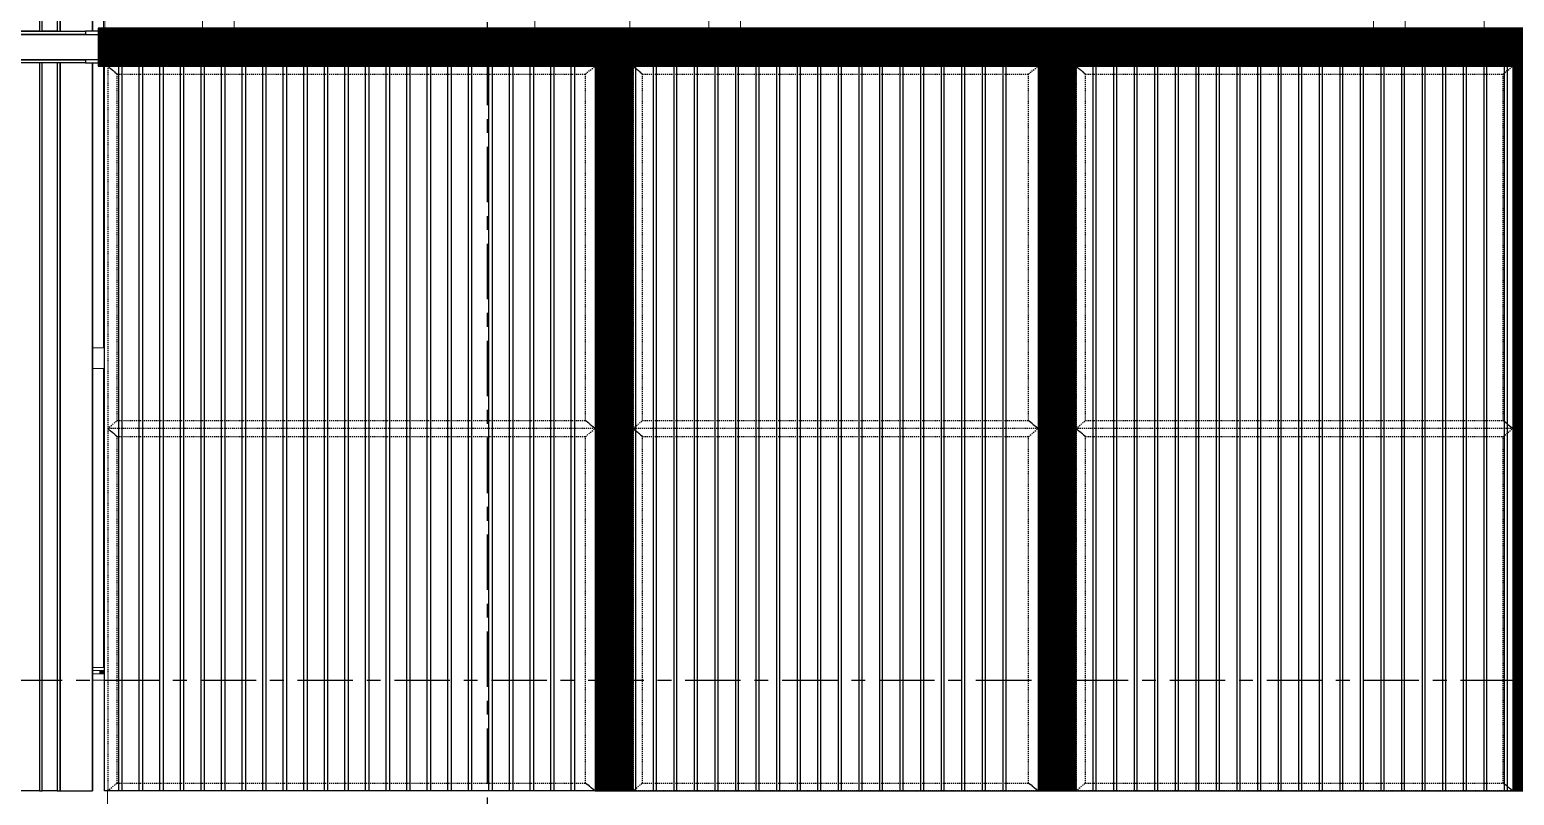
# Model space of a CAD drawing. Header units: millimetres. Extents: x 3774 to 718460, y -768339 to 192544.
# Drawn here: x 390210 to 394901, y -727680 to -725262 of the extents above; entities that cross this region are included whole.
import ezdxf
from ezdxf.enums import TextEntityAlignment as Align
from ezdxf.xclip import XClip

# ---------------------------------------------------------------- set-up
doc = ezdxf.new("R2010")
doc.units = ezdxf.units.MM
doc.header["$XCLIPFRAME"] = 0
doc.set_wipeout_variables(frame=1)
for name, pattern in [('HIDDEN', [0.375, 0.25, -0.125]), ('TA_GL_000.70000', [1.925, 0.7, -0.175, 0.175, -0.175, 0.7]), ('TA_HL_001.00000', [6.5, 3.55, -2.95]), ('XKITLINE00', [0]), ('XKITLINE02', [4, 2, -2])]:
    doc.linetypes.add(name, pattern=pattern)
for name, color, linetype in [('000 - 0_SYM_DWG_GRID-BUBBLE_MAIN_COLOR_1', 7, 'Continuous'), ('000 - 0_SYM_DWG_GRIDLINE_MAIN_COLOR_251', 7, 'Continuous'), ('000 - 0_SYM_DWG_LEVEL_TEXT', 7, 'Continuous'), ('010 - ASPG_EXTR_MAIN_COLOR_2', 7, 'Continuous'), ('010 - ASPG_EXTR_WIPEOUT_', 7, 'Continuous'), ('010 - ASPG_FRAMING_MAIN_COLOR_1', 7, 'Continuous'), ('010 - ASPG_FRAMING_MAIN_COLOR_2', 7, 'Continuous'), ('010 - ASPG_FRAMING_SUB_COLOR_2', 7, 'Continuous'), ('010 - ASPG_FRAMING_SUB_COLOR_3', 7, 'Continuous'), ('010 - ASPG_FRAMING_WIPEOUT_', 7, 'Continuous')]:
    doc.layers.add(name, color=color, linetype=linetype)
doc.layers.add('000_AREA_ASPG_AREA_HATCH_', color=7, linetype='Continuous', plot=False)
doc.layers.add('000_AREA_ASPG_AREA_MAIN_COLOR_1', color=7, linetype='Continuous', plot=False)
doc.layers.add('Bolt', color=7, linetype='Continuous', lineweight=0)
doc.layers.add('Part', color=7, linetype='Continuous', lineweight=0)
doc.styles.add('ARIAL', font='arial.ttf')
doc.styles.add('Arial_1', font='arial.ttf', dxfattribs={"height": 125})
doc.styles.add('TA', font='', dxfattribs={"height": 4.5})
doc.styles.get('TA').set_extended_font_data('Cordia New')

# ---------------------------------------------------------------- blocks, each defined once
blk = doc.blocks.new('*U7973')
at = {"layer": '000 - 0_SYM_DWG_GRIDLINE_MAIN_COLOR_251', "color": 7, "linetype": 'ByBlock', "ltscale": 5}
blk.add_line((16, 0), (-354.338, 0), dxfattribs=at)
at = {"color": 7, "style": 'TA', "flags": 1}
blk.add_attdef('LOCATION', (6, -6), '', height=4.5, rotation=270, dxfattribs=at)
at = {"layer": '000 - 0_SYM_DWG_GRID-BUBBLE_MAIN_COLOR_1', "color": 7, "style": 'ARIAL'}
blk.add_attdef('GRID-HEAD', text='', height=4, rotation=90, dxfattribs=at).set_placement((34, 0), align=Align.MIDDLE_CENTER)
blk = doc.blocks.new('*U5900')
at = {"color": 7}
blk.add_point((0, 0), dxfattribs=at)
at = {"layer": '000 - 0_SYM_DWG_LEVEL_TEXT', "color": 7, "style": 'Arial_1'}
for tag, p in [('LV_NAME_1', (-165.775, 11.925)), ('LV_NAME_2', (-165.787, 6.835)), ('LV_NAME_3', (-165.798, 1.744))]:
    blk.add_attdef(tag, p, '', height=3, dxfattribs=at)
blk = doc.blocks.new('*U5902')
at = {"layer": '000 - 0_SYM_DWG_GRIDLINE_MAIN_COLOR_251', "color": 7, "linetype": 'ByBlock', "ltscale": 5}
blk.add_line((10, 0), (-759, 0), dxfattribs=at)
at = {"color": 7, "style": 'TA', "flags": 1}
blk.add_attdef('LOCATION', (6, -6), '', height=4.5, rotation=270, dxfattribs=at)
blk = doc.blocks.new('W-1-PP19-SE-ENT3_20260407-104913_PP19_ENT3_ELE1_DIMS_1')
at = {"color": 7, "xscale": 50, "yscale": 50, "zscale": 50}
blk.add_blockref('*U5900', (-22800, 106550), dxfattribs=at)
at = {"layer": '000 - 0_SYM_DWG_GRIDLINE_MAIN_COLOR_251', "color": 7, "linetype": 'TA_GL_000.70000'}
for name, p, xscale, yscale, zscale, rotation in [('*U7973', (-22800, 101510), 50.00000000000007, 50.00000000000007, 50.00000000000007, 270), ('*U5902', (-27800, 106550), 50.00000000000003, 50.00000000000003, 50.00000000000003, 180)]:
    blk.add_blockref(name, p, dxfattribs=dict(at, xscale=xscale, yscale=yscale, zscale=zscale, rotation=rotation))
blk = doc.blocks.new('*A6373519')
at = {"layer": 'Part', "color": 7, "linetype": 'XKITLINE00', "lineweight": 0}
for p, q in [((2328.969518, -124.453462), (2179.563596, -124.453462)), ((2179.563596, -124.453462), (2179.563596, -131.653462))]:
    blk.add_line(p, q, dxfattribs=at)
blk = doc.blocks.new('*A6593541')
at = {"layer": 'Part', "color": 7, "linetype": 'XKITLINE00', "lineweight": 0}
for p, q in [((2179.496093, -87.573462), (2178.403273, -87.573462)), ((2178.403273, -87.573462), (2178.403273, -92.053462)), ((2179.096093, -92.053462), (2179.096093, -87.573462)), ((2179.128093, -92.053462), (2179.128093, -87.573462)), ((2179.138467, -92.053462), (2179.138467, -87.573462)), ((2179.464093, -92.053462), (2179.464093, -87.573462)), ((2179.496093, -92.053462), (2179.496093, -87.573462)), ((2179.096093, -104.053462), (2179.096093, -92.573462)), ((2179.128093, -104.053462), (2179.128093, -92.573462)), ((2179.138467, -104.053462), (2179.138467, -92.573462)), ((2179.464093, -104.053462), (2179.464093, -92.573462)), ((2179.496093, -104.053462), (2179.496093, -92.573462)), ((2178.403273, -104.053462), (2178.403273, -93.102704)), ((2179.096093, -116.053462), (2179.096093, -104.573462)), ((2179.128093, -116.053462), (2179.128093, -104.573462)), ((2179.138467, -116.053462), (2179.138467, -104.573462)), ((2179.464093, -116.053462), (2179.464093, -104.573462)), ((2179.496093, -116.053462), (2179.496093, -104.573462)), ((2178.403273, -116.053462), (2178.403273, -105.102704)), ((2179.096093, -124.133462), (2179.096093, -116.573462)), ((2179.128093, -124.133462), (2179.128093, -116.573462)), ((2179.138467, -124.133462), (2179.138467, -116.573462)), ((2179.464093, -124.133462), (2179.464093, -116.573462)), ((2179.496093, -124.133462), (2179.496093, -116.573462)), ((2178.403273, -124.133462), (2178.403273, -117.102704)), ((2178.403273, -124.133462), (2179.496093, -124.133462))]:
    blk.add_line(p, q, dxfattribs=at)
blk = doc.blocks.new('*A6603542')
at = {"layer": 'Part', "color": 7, "linetype": 'XKITLINE00', "lineweight": 0}
for p, q in [((2178.774258, -124.173462), (2178.393207, -124.173462)), ((2178.393207, -124.173462), (2178.393207, -124.213462)), ((2178.774258, -124.133462), (2178.774258, -124.173462)), ((2178.808899, -124.213462), (2178.808899, -124.133462)), ((2179.048899, -124.213462), (2179.048899, -124.133462))]:
    blk.add_line(p, q, dxfattribs=at)
blk = doc.blocks.new('*A6613543')
at = {"layer": 'Part', "color": 7, "linetype": 'XKITLINE00', "lineweight": 0}
for p, q in [((2177.729017, -124.453462), (2177.947581, -124.293462)), ((2177.947581, -124.293462), (2179.951786, -124.293462)), ((2179.53035, -124.453462), (2179.471786, -124.293462)), ((2179.951786, -124.293462), (2180.17035, -124.453462))]:
    blk.add_line(p, q, dxfattribs=at)
blk = doc.blocks.new('*A6623544')
at = {"layer": 'Part', "color": 7, "linetype": 'XKITLINE00', "lineweight": 0}
for p, q in [((2179.951786, -124.213462), (2177.947581, -124.213462)), ((2177.947581, -124.213462), (2177.947581, -124.293462)), ((2179.471786, -124.293462), (2179.471786, -124.213462)), ((2179.951786, -124.293462), (2179.951786, -124.213462)), ((2177.947581, -124.293462), (2179.951786, -124.293462))]:
    blk.add_line(p, q, dxfattribs=at)
blk = doc.blocks.new('*A6633545')
at = {"layer": 'Part', "color": 7, "linetype": 'XKITLINE00', "lineweight": 0}
for p, q in [((2177.922563, -116.621462), (2177.922563, -116.573462)), ((2179.095383, -116.621462), (2177.922563, -116.621462)), ((2178.615383, -116.621462), (2178.615383, -116.573462)), ((2179.095383, -116.573462), (2179.095383, -116.621462))]:
    blk.add_line(p, q, dxfattribs=at)
blk = doc.blocks.new('*A6643546')
at = {"layer": 'Part', "color": 7, "linetype": 'XKITLINE00', "lineweight": 0}
for p, q in [((2178.248188, -116.861462), (2178.248188, -116.621462)), ((2178.248188, -116.621462), (2178.289758, -116.621462)), ((2178.289758, -116.861462), (2178.289758, -116.621462)), ((2178.769758, -116.621462), (2178.769758, -117.421462)), ((2178.608188, -117.421462), (2178.248188, -116.861462)), ((2178.248188, -116.861462), (2178.289758, -116.861462)), ((2178.289758, -116.861462), (2178.649758, -117.421462)), ((2178.769758, -117.421462), (2178.608188, -117.421462))]:
    blk.add_line(p, q, dxfattribs=at)
blk = doc.blocks.new('*A6823564')
at = {"layer": 'Bolt'}
for points in [[(2182.074, -116.573), (2182.074, -116.525), (2182.186, -116.525), (2182.186, -116.573)], [(2182.074, -116.621), (2182.074, -116.573), (2182.186, -116.573), (2182.186, -116.621)], [(2182.554, -116.573), (2182.554, -116.525), (2182.666, -116.525), (2182.666, -116.573)], [(2182.554, -116.621), (2182.554, -116.573), (2182.666, -116.573), (2182.666, -116.621)]]:
    blk.add_hatch(color=7, dxfattribs=at).paths.add_polyline_path(points, flags=17)
at = {"layer": 'Bolt', "color": 7, "linetype": 'XKITLINE00', "lineweight": 0}
for p, q in [((2182.13, -116.685), (2182.13, -116.341)), ((2182.61, -116.685), (2182.61, -116.341)), ((2182.074, -116.573), (2182.074, -116.525)), ((2182.074, -116.621), (2182.074, -116.573)), ((2182.186, -116.573), (2182.186, -116.525)), ((2182.186, -116.621), (2182.186, -116.573)), ((2182.554, -116.573), (2182.554, -116.525)), ((2182.554, -116.621), (2182.554, -116.573)), ((2182.666, -116.573), (2182.666, -116.525)), ((2182.666, -116.621), (2182.666, -116.573))]:
    blk.add_line(p, q, dxfattribs=at)
blk = doc.blocks.new('*A6833565')
at = {"layer": 'Bolt'}
for points in [[(2194.874, -116.573), (2194.874, -116.525), (2194.986, -116.525), (2194.986, -116.573)], [(2194.874, -116.621), (2194.874, -116.573), (2194.986, -116.573), (2194.986, -116.621)], [(2195.354, -116.573), (2195.354, -116.525), (2195.466, -116.525), (2195.466, -116.573)], [(2195.354, -116.621), (2195.354, -116.573), (2195.466, -116.573), (2195.466, -116.621)]]:
    blk.add_hatch(color=7, dxfattribs=at).paths.add_polyline_path(points, flags=17)
at = {"layer": 'Bolt', "color": 7, "linetype": 'XKITLINE00', "lineweight": 0}
for p, q in [((2194.93, -116.685), (2194.93, -116.341)), ((2195.41, -116.685), (2195.41, -116.341)), ((2194.874, -116.573), (2194.874, -116.525)), ((2194.874, -116.621), (2194.874, -116.573)), ((2194.986, -116.573), (2194.986, -116.525)), ((2194.986, -116.621), (2194.986, -116.573)), ((2195.354, -116.573), (2195.354, -116.525)), ((2195.354, -116.621), (2195.354, -116.573)), ((2195.466, -116.573), (2195.466, -116.525)), ((2195.466, -116.621), (2195.466, -116.573))]:
    blk.add_line(p, q, dxfattribs=at)
blk = doc.blocks.new('*A6933575')
at = {"layer": 'Bolt'}
for points in [[(2178.853, -116.573), (2178.853, -116.621), (2178.58, -116.621), (2178.58, -116.573)], [(2178.793, -116.525), (2178.793, -116.573), (2178.64, -116.573), (2178.64, -116.525)]]:
    blk.add_hatch(color=7, dxfattribs=at).paths.add_polyline_path(points, flags=17)
at = {"layer": 'Bolt', "color": 7, "linetype": 'XKITLINE02', "lineweight": 0}
for p, q in [((2178.301, -116.685), (2178.301, -116.341)), ((2178.165, -116.621), (2178.165, -116.573)), ((2178.225, -116.573), (2178.225, -116.525)), ((2178.378, -116.573), (2178.378, -116.525)), ((2178.438, -116.621), (2178.438, -116.573))]:
    blk.add_line(p, q, dxfattribs=at)
at = {"layer": 'Bolt', "color": 7, "linetype": 'XKITLINE00', "lineweight": 0}
for p, q in [((2178.717, -116.685), (2178.717, -116.341)), ((2178.58, -116.621), (2178.58, -116.573)), ((2178.64, -116.573), (2178.64, -116.525)), ((2178.793, -116.573), (2178.793, -116.525)), ((2178.853, -116.621), (2178.853, -116.573))]:
    blk.add_line(p, q, dxfattribs=at)
blk = doc.blocks.new('*A6943576')
at = {"layer": 'Bolt'}
for points in [[(2178.259, -124.293), (2178.259, -124.213), (2178.532, -124.213), (2178.532, -124.293)], [(2179.367, -124.293), (2179.367, -124.213), (2179.64, -124.213), (2179.64, -124.293)]]:
    blk.add_hatch(color=7, dxfattribs=at).paths.add_polyline_path(points, flags=17)
at = {"layer": 'Bolt', "color": 7, "linetype": 'XKITLINE00', "lineweight": 0}
for p, q in [((2178.259, -124.293), (2178.259, -124.213)), ((2178.395, -124.357), (2178.395, -124.013)), ((2178.532, -124.293), (2178.532, -124.213)), ((2179.367, -124.293), (2179.367, -124.213)), ((2179.504, -124.357), (2179.504, -124.013)), ((2179.64, -124.293), (2179.64, -124.213))]:
    blk.add_line(p, q, dxfattribs=at)
blk = doc.blocks.new('*A6953577')
at = {"layer": 'Bolt', "color": 7, "linetype": 'XKITLINE02', "lineweight": 0}
blk.add_line((2179.025339, -123.933462), (2178.727981, -123.933462), dxfattribs=at)
blk = doc.blocks.new('*A7053587')
at = {"layer": 'Part', "color": 7, "linetype": 'XKITLINE00', "lineweight": 0}
blk.add_line((2214.369525, -124.453462), (2214.369525, -87.253462), dxfattribs=at)
blk = doc.blocks.new('*A7063588')
at = {"layer": 'Part', "color": 7, "linetype": 'XKITLINE00', "lineweight": 0}
for p, q in [((2190.369525, -116.053462), (2190.369525, -104.573462)), ((2192.769525, -116.053462), (2192.769525, -104.573462)), ((2190.369525, -124.453462), (2190.369525, -116.573462)), ((2192.769525, -124.453462), (2192.769525, -116.573462))]:
    blk.add_line(p, q, dxfattribs=at)
blk = doc.blocks.new('*A7113593')
at = {"layer": 'Part', "color": 7, "linetype": 'XKITLINE00', "lineweight": 0}
for p, q in [((2214.209518, -116.053462), (2180.609525, -116.053462)), ((2180.609525, -116.573462), (2180.609525, -116.053462)), ((2214.209518, -116.573462), (2214.209518, -116.053462)), ((2214.209518, -116.573462), (2180.609525, -116.573462))]:
    blk.add_line(p, q, dxfattribs=at)
blk = doc.blocks.new('*A7123594')
at = {"layer": 'Part', "color": 7, "linetype": 'XKITLINE00', "lineweight": 0}
for p, q in [((2182.769603, -87.573462), (2181.969603, -87.573462)), ((2181.969603, -92.053462), (2181.969603, -87.573462)), ((2182.769603, -92.053462), (2182.769603, -87.573462)), ((2181.969603, -104.053462), (2181.969603, -92.621462)), ((2182.769603, -104.053462), (2182.769603, -92.621462)), ((2181.969603, -116.053462), (2181.969603, -104.621462)), ((2182.769603, -116.053462), (2182.769603, -104.621462)), ((2181.969603, -124.133462), (2181.969603, -116.621462)), ((2182.769603, -124.133462), (2182.769603, -116.621462)), ((2181.969603, -124.133462), (2182.769603, -124.133462))]:
    blk.add_line(p, q, dxfattribs=at)
blk = doc.blocks.new('*A7133595')
at = {"layer": 'Part', "color": 7, "linetype": 'XKITLINE00', "lineweight": 0}
for p, q in [((2195.569603, -87.573462), (2194.769603, -87.573462)), ((2194.769603, -92.053462), (2194.769603, -87.573462)), ((2195.569603, -92.053462), (2195.569603, -87.573462)), ((2194.769603, -104.053462), (2194.769603, -92.621462)), ((2195.569603, -104.053462), (2195.569603, -92.621462)), ((2194.769603, -116.053462), (2194.769603, -104.621462)), ((2195.569603, -116.053462), (2195.569603, -104.621462)), ((2194.769603, -124.133462), (2194.769603, -116.621462)), ((2195.569603, -124.133462), (2195.569603, -116.621462)), ((2194.769603, -124.133462), (2195.569603, -124.133462))]:
    blk.add_line(p, q, dxfattribs=at)
blk = doc.blocks.new('*A7143596')
at = {"layer": 'Part', "color": 7, "linetype": 'XKITLINE00', "lineweight": 0}
for p, q in [((2212.369603, -87.573462), (2211.569603, -87.573462)), ((2211.569603, -92.053462), (2211.569603, -87.573462)), ((2212.369603, -92.053462), (2212.369603, -87.573462)), ((2211.569603, -104.053462), (2211.569603, -92.621462)), ((2212.369603, -104.053462), (2212.369603, -92.621462)), ((2211.569603, -116.053462), (2211.569603, -104.621462)), ((2212.369603, -116.053462), (2212.369603, -104.621462)), ((2211.569603, -124.133462), (2211.569603, -116.621462)), ((2212.369603, -124.133462), (2212.369603, -116.621462)), ((2211.569603, -124.133462), (2212.369603, -124.133462))]:
    blk.add_line(p, q, dxfattribs=at)
blk = doc.blocks.new('*A7183600')
at = {"layer": 'Part', "color": 7, "linetype": 'XKITLINE00', "lineweight": 0}
for p, q in [((2194.769603, -116.573462), (2194.769603, -116.621462)), ((2194.769603, -116.621462), (2195.569603, -116.621462)), ((2195.569603, -116.621462), (2195.569603, -116.573462))]:
    blk.add_line(p, q, dxfattribs=at)
blk = doc.blocks.new('*A7193601')
at = {"layer": 'Part', "color": 7, "linetype": 'XKITLINE00', "lineweight": 0}
for p, q in [((2195.145603, -117.421462), (2195.145603, -116.621462)), ((2195.145603, -116.621462), (2195.193603, -116.621462)), ((2195.193603, -117.421462), (2195.193603, -116.621462)), ((2195.145603, -116.861462), (2195.193603, -116.861462)), ((2195.145603, -117.421462), (2195.193603, -117.421462))]:
    blk.add_line(p, q, dxfattribs=at)
blk = doc.blocks.new('*A7203602')
at = {"layer": 'Part', "color": 7, "linetype": 'XKITLINE00', "lineweight": 0}
for p, q in [((2181.969603, -116.573462), (2181.969603, -116.621462)), ((2181.969603, -116.621462), (2182.769603, -116.621462)), ((2182.769603, -116.621462), (2182.769603, -116.573462))]:
    blk.add_line(p, q, dxfattribs=at)
blk = doc.blocks.new('*A7213603')
at = {"layer": 'Part', "color": 7, "linetype": 'XKITLINE00', "lineweight": 0}
for p, q in [((2182.345603, -117.421462), (2182.345603, -116.621462)), ((2182.345603, -116.621462), (2182.393603, -116.621462)), ((2182.393603, -117.421462), (2182.393603, -116.621462)), ((2182.345603, -116.861462), (2182.393603, -116.861462)), ((2182.345603, -117.421462), (2182.393603, -117.421462))]:
    blk.add_line(p, q, dxfattribs=at)
blk = doc.blocks.new('*A7253607')
at = {"layer": 'Part', "color": 7, "linetype": 'XKITLINE00', "lineweight": 0}
for p, q in [((2179.563596, -124.453462), (2150.601525, -124.453462)), ((2150.601525, -124.453462), (2150.601525, -131.653462)), ((2179.563596, -124.453462), (2179.563596, -131.653462)), ((2179.563596, -131.653462), (2150.601525, -131.653462))]:
    blk.add_line(p, q, dxfattribs=at)
blk = doc.blocks.new('*A7263608')
at = {"layer": 'Part', "color": 7, "linetype": 'XKITLINE00', "lineweight": 0}
for p, q in [((2180.065187, -116.053462), (2150.601224, -116.053462)), ((2150.601224, -116.573462), (2150.601224, -116.053462)), ((2179.56513, -116.573462), (2179.56513, -116.053462)), ((2179.597134, -116.525462), (2179.597134, -116.053462)), ((2180.033183, -116.053462), (2180.033183, -116.525462)), ((2180.065187, -116.573462), (2180.065187, -116.053462)), ((2180.065187, -116.573462), (2150.601224, -116.573462)), ((2180.033183, -116.525462), (2179.597134, -116.525462))]:
    blk.add_line(p, q, dxfattribs=at)
blk = doc.blocks.new('*A7523634')
at = {"layer": 'Bolt', "color": 7, "linetype": 'XKITLINE02', "lineweight": 0}
for p, q in [((2212.056963, -123.933462), (2211.713603, -123.933462)), ((2211.945603, -123.877462), (2211.905603, -123.877462)), ((2211.945603, -123.989462), (2211.905603, -123.989462)), ((2211.993603, -123.877462), (2211.945603, -123.877462)), ((2211.993603, -123.989462), (2211.945603, -123.989462))]:
    blk.add_line(p, q, dxfattribs=at)
blk = doc.blocks.new('*A7533635')
at = {"layer": 'Bolt'}
for points in [[(2211.386, -124.213), (2211.386, -124.293), (2211.274, -124.293), (2211.274, -124.213)], [(2212.666, -124.213), (2212.666, -124.293), (2212.554, -124.293), (2212.554, -124.213)]]:
    blk.add_hatch(color=7, dxfattribs=at).paths.add_polyline_path(points, flags=17)
at = {"layer": 'Bolt', "color": 7, "linetype": 'XKITLINE00', "lineweight": 0}
for p, q in [((2211.274, -124.293), (2211.274, -124.213)), ((2211.33, -124.357), (2211.33, -124.013)), ((2211.386, -124.293), (2211.386, -124.213)), ((2212.554, -124.293), (2212.554, -124.213)), ((2212.61, -124.357), (2212.61, -124.013)), ((2212.666, -124.293), (2212.666, -124.213))]:
    blk.add_line(p, q, dxfattribs=at)
blk = doc.blocks.new('*A7593641')
at = {"layer": 'Bolt', "color": 7, "linetype": 'XKITLINE02', "lineweight": 0}
for p, q in [((2182.456963, -123.933462), (2182.113603, -123.933462)), ((2182.345603, -123.877462), (2182.305603, -123.877462)), ((2182.345603, -123.989462), (2182.305603, -123.989462)), ((2182.393603, -123.877462), (2182.345603, -123.877462)), ((2182.393603, -123.989462), (2182.345603, -123.989462))]:
    blk.add_line(p, q, dxfattribs=at)
blk = doc.blocks.new('*A7603642')
at = {"layer": 'Bolt'}
for points in [[(2181.786, -124.213), (2181.786, -124.293), (2181.674, -124.293), (2181.674, -124.213)], [(2183.066, -124.213), (2183.066, -124.293), (2182.954, -124.293), (2182.954, -124.213)]]:
    blk.add_hatch(color=7, dxfattribs=at).paths.add_polyline_path(points, flags=17)
at = {"layer": 'Bolt', "color": 7, "linetype": 'XKITLINE00', "lineweight": 0}
for p, q in [((2181.674, -124.293), (2181.674, -124.213)), ((2181.73, -124.357), (2181.73, -124.013)), ((2181.786, -124.293), (2181.786, -124.213)), ((2182.954, -124.293), (2182.954, -124.213)), ((2183.01, -124.357), (2183.01, -124.013)), ((2183.066, -124.293), (2183.066, -124.213))]:
    blk.add_line(p, q, dxfattribs=at)
blk = doc.blocks.new('*A7613643')
at = {"layer": 'Bolt', "color": 7, "linetype": 'XKITLINE02', "lineweight": 0}
for p, q in [((2195.256963, -123.933462), (2194.913603, -123.933462)), ((2195.145603, -123.877462), (2195.105603, -123.877462)), ((2195.145603, -123.989462), (2195.105603, -123.989462)), ((2195.193603, -123.877462), (2195.145603, -123.877462)), ((2195.193603, -123.989462), (2195.145603, -123.989462))]:
    blk.add_line(p, q, dxfattribs=at)
blk = doc.blocks.new('*A7623644')
at = {"layer": 'Bolt'}
for points in [[(2194.586, -124.213), (2194.586, -124.293), (2194.474, -124.293), (2194.474, -124.213)], [(2195.866, -124.213), (2195.866, -124.293), (2195.754, -124.293), (2195.754, -124.213)]]:
    blk.add_hatch(color=7, dxfattribs=at).paths.add_polyline_path(points, flags=17)
at = {"layer": 'Bolt', "color": 7, "linetype": 'XKITLINE00', "lineweight": 0}
for p, q in [((2194.474, -124.293), (2194.474, -124.213)), ((2194.53, -124.357), (2194.53, -124.013)), ((2194.586, -124.293), (2194.586, -124.213)), ((2195.754, -124.293), (2195.754, -124.213)), ((2195.81, -124.357), (2195.81, -124.013)), ((2195.866, -124.293), (2195.866, -124.213))]:
    blk.add_line(p, q, dxfattribs=at)
blk = doc.blocks.new('*A7673649')
at = {"layer": 'Bolt'}
for points in [[(2211.674, -116.573), (2211.674, -116.525), (2211.786, -116.525), (2211.786, -116.573)], [(2211.674, -116.621), (2211.674, -116.573), (2211.786, -116.573), (2211.786, -116.621)], [(2212.154, -116.573), (2212.154, -116.525), (2212.266, -116.525), (2212.266, -116.573)], [(2212.154, -116.621), (2212.154, -116.573), (2212.266, -116.573), (2212.266, -116.621)]]:
    blk.add_hatch(color=7, dxfattribs=at).paths.add_polyline_path(points, flags=17)
at = {"layer": 'Bolt', "color": 7, "linetype": 'XKITLINE00', "lineweight": 0}
for p, q in [((2211.73, -116.685), (2211.73, -116.341)), ((2212.21, -116.685), (2212.21, -116.341)), ((2211.674, -116.573), (2211.674, -116.525)), ((2211.674, -116.621), (2211.674, -116.573)), ((2211.786, -116.573), (2211.786, -116.525)), ((2211.786, -116.621), (2211.786, -116.573)), ((2212.154, -116.573), (2212.154, -116.525)), ((2212.154, -116.621), (2212.154, -116.573)), ((2212.266, -116.573), (2212.266, -116.525)), ((2212.266, -116.621), (2212.266, -116.573))]:
    blk.add_line(p, q, dxfattribs=at)
blk = doc.blocks.new('*A7993681')
at = {"layer": 'Part', "color": 7, "linetype": 'XKITLINE00', "lineweight": 0}
for p, q in [((2183.249603, -124.213462), (2181.489603, -124.213462)), ((2181.489603, -124.213462), (2181.489603, -124.293462)), ((2183.249603, -124.213462), (2183.249603, -124.293462)), ((2183.249603, -124.293462), (2181.489603, -124.293462))]:
    blk.add_line(p, q, dxfattribs=at)
blk = doc.blocks.new('*A8003682')
at = {"layer": 'Part', "color": 7, "linetype": 'XKITLINE00', "lineweight": 0}
for p, q in [((2181.329603, -124.453462), (2181.489603, -124.293462)), ((2181.489603, -124.293462), (2183.249603, -124.293462)), ((2183.249603, -124.293462), (2183.409603, -124.453462))]:
    blk.add_line(p, q, dxfattribs=at)
blk = doc.blocks.new('*A8013683')
at = {"layer": 'Part', "color": 7, "linetype": 'XKITLINE00', "lineweight": 0}
for p, q in [((2182.305603, -124.173462), (2181.865603, -124.173462)), ((2181.865603, -124.173462), (2181.865603, -124.213462)), ((2182.305603, -124.133462), (2182.305603, -124.173462)), ((2182.345603, -124.213462), (2182.345603, -124.133462))]:
    blk.add_line(p, q, dxfattribs=at)
blk = doc.blocks.new('*A9483830')
at = {"layer": 'Part', "color": 7, "linetype": 'XKITLINE00', "lineweight": 0}
for p, q in [((2212.849603, -124.213462), (2211.089603, -124.213462)), ((2211.089603, -124.213462), (2211.089603, -124.293462)), ((2212.849603, -124.213462), (2212.849603, -124.293462)), ((2212.849603, -124.293462), (2211.089603, -124.293462))]:
    blk.add_line(p, q, dxfattribs=at)
blk = doc.blocks.new('*A9493831')
at = {"layer": 'Part', "color": 7, "linetype": 'XKITLINE00', "lineweight": 0}
for p, q in [((2210.929603, -124.453462), (2211.089603, -124.293462)), ((2211.089603, -124.293462), (2212.849603, -124.293462)), ((2212.849603, -124.293462), (2213.009603, -124.453462))]:
    blk.add_line(p, q, dxfattribs=at)
blk = doc.blocks.new('*A9503832')
at = {"layer": 'Part', "color": 7, "linetype": 'XKITLINE00', "lineweight": 0}
for p, q in [((2211.905603, -124.173462), (2211.465603, -124.173462)), ((2211.465603, -124.173462), (2211.465603, -124.213462)), ((2211.905603, -124.133462), (2211.905603, -124.173462)), ((2211.945603, -124.213462), (2211.945603, -124.133462))]:
    blk.add_line(p, q, dxfattribs=at)
blk = doc.blocks.new('*A9533835')
at = {"layer": 'Part', "color": 7, "linetype": 'XKITLINE00', "lineweight": 0}
for p, q in [((2196.049603, -124.213462), (2194.289603, -124.213462)), ((2194.289603, -124.213462), (2194.289603, -124.293462)), ((2196.049603, -124.213462), (2196.049603, -124.293462)), ((2196.049603, -124.293462), (2194.289603, -124.293462))]:
    blk.add_line(p, q, dxfattribs=at)
blk = doc.blocks.new('*A9543836')
at = {"layer": 'Part', "color": 7, "linetype": 'XKITLINE00', "lineweight": 0}
for p, q in [((2194.129603, -124.453462), (2194.289603, -124.293462)), ((2194.289603, -124.293462), (2196.049603, -124.293462)), ((2196.049603, -124.293462), (2196.209603, -124.453462))]:
    blk.add_line(p, q, dxfattribs=at)
blk = doc.blocks.new('*A9553837')
at = {"layer": 'Part', "color": 7, "linetype": 'XKITLINE00', "lineweight": 0}
for p, q in [((2195.105603, -124.173462), (2194.665603, -124.173462)), ((2194.665603, -124.173462), (2194.665603, -124.213462)), ((2195.105603, -124.133462), (2195.105603, -124.173462)), ((2195.145603, -124.213462), (2195.145603, -124.133462))]:
    blk.add_line(p, q, dxfattribs=at)
blk = doc.blocks.new('*A9653847')
at = {"layer": 'Part', "color": 7, "linetype": 'XKITLINE00', "lineweight": 0}
for p, q in [((2211.569603, -116.573462), (2211.569603, -116.621462)), ((2211.569603, -116.621462), (2212.369603, -116.621462)), ((2212.369603, -116.621462), (2212.369603, -116.573462))]:
    blk.add_line(p, q, dxfattribs=at)
blk = doc.blocks.new('*A9663848')
at = {"layer": 'Part', "color": 7, "linetype": 'XKITLINE00', "lineweight": 0}
for p, q in [((2211.945603, -117.421462), (2211.945603, -116.621462)), ((2211.945603, -116.621462), (2211.993603, -116.621462)), ((2211.993603, -117.421462), (2211.993603, -116.621462)), ((2211.945603, -116.861462), (2211.993603, -116.861462)), ((2211.945603, -117.421462), (2211.993603, -117.421462))]:
    blk.add_line(p, q, dxfattribs=at)
blk = doc.blocks.new('W-1-PP19-SE-ENT3_20260407-111149_PP19_ENT3_SE_ELE3')
at = {"color": 7, "lineweight": 0, "xscale": 125, "yscale": 125, "zscale": 125}
for name in ['*A7063588', '*A7053587', '*A6593541', '*A7123594', '*A7133595', '*A7143596', '*A7263608', '*A7113593', '*A6633545', '*A6933575', '*A7203602', '*A6823564', '*A7183600', '*A6833565', '*A9653847', '*A7673649', '*A6643546', '*A7213603', '*A7193601', '*A9663848', '*A6943576', '*A6953577', '*A7603642', '*A7593641', '*A7623644', '*A7613643', '*A7533635', '*A7523634', '*A7253607', '*A6613543', '*A6623544', '*A6603542', '*A6373519', '*A8003682', '*A7993681', '*A8013683', '*A9543836', '*A9533835', '*A9553837', '*A9493831', '*A9483830', '*A9503832']:
    blk.add_blockref(name, (-296446.190625, 122106.68275), dxfattribs=at)
blk = doc.blocks.new('*U6996')
at = {"color": 7}
blk.add_wipeout([(0, 0), (3761.7, 0), (3761.7, 2900), (0, 2900)], dxfattribs=at)
blk.add_lwpolyline([(0, 0), (3761.7, 0), (3761.7, 2900), (0, 2900)], close=True, dxfattribs=at)
blk = doc.blocks.new('*U5946')
at = {"color": 7}
blk.add_wipeout([(0, 0), (3761.7, 0), (3761.7, 2305), (0, 2305)], dxfattribs=at)
blk.add_lwpolyline([(0, 0), (3761.7, 0), (3761.7, 2305), (0, 2305)], close=True, dxfattribs=at)
blk = doc.blocks.new('*U7992')
at = {"color": 7}
blk.add_wipeout([(50, 0), (1350, 0), (1350, 2290), (50, 2290)], dxfattribs=at).dxf.layer = '010 - ASPG_EXTR_WIPEOUT_'
at = {"layer": '010 - ASPG_EXTR_MAIN_COLOR_2', "color": 7}
for points in [[(123.5, 0), (133.8, 0), (133.8, 2290), (123.5, 2290)], [(188.5, 0), (198.8, 0), (198.8, 2290), (188.5, 2290)], [(253.5, 0), (263.8, 0), (263.8, 2290), (253.5, 2290)], [(318.5, 0), (328.8, 0), (328.8, 2290), (318.5, 2290)], [(383.5, 0), (393.8, 0), (393.8, 2290), (383.5, 2290)], [(448.5, 0), (458.8, 0), (458.8, 2290), (448.5, 2290)], [(513.5, 0), (523.8, 0), (523.8, 2290), (513.5, 2290)], [(578.5, 0), (588.8, 0), (588.8, 2290), (578.5, 2290)], [(643.5, 0), (653.8, 0), (653.8, 2290), (643.5, 2290)], [(708.5, 0), (718.8, 0), (718.8, 2290), (708.5, 2290)], [(773.5, 0), (783.8, 0), (783.8, 2290), (773.5, 2290)], [(838.5, 0), (848.8, 0), (848.8, 2290), (838.5, 2290)], [(903.5, 0), (913.8, 0), (913.8, 2290), (903.5, 2290)], [(968.5, 0), (978.8, 0), (978.8, 2290), (968.5, 2290)], [(1033.5, 0), (1043.8, 0), (1043.8, 2290), (1033.5, 2290)], [(1098.5, 0), (1108.8, 0), (1108.8, 2290), (1098.5, 2290)], [(1163.5, 0), (1173.8, 0), (1173.8, 2290), (1163.5, 2290)], [(1228.5, 0), (1238.8, 0), (1238.8, 2290), (1228.5, 2290)]]:
    blk.add_lwpolyline(points, close=True, dxfattribs=at)
at = {"layer": '010 - ASPG_FRAMING_SUB_COLOR_2', "color": 7}
blk.add_lwpolyline([(50, 0), (1350, 0), (1350, 2290), (50, 2290)], close=True, dxfattribs=at)
at = {"color": 7}
for points in [[(-50, 0), (50, 0), (50, 2290), (-50, 2290)], [(1350, 0), (1450, 0), (1450, 2290), (1350, 2290)]]:
    blk.add_wipeout(points, dxfattribs=at).dxf.layer = '010 - ASPG_EXTR_WIPEOUT_'
at = {"layer": '010 - ASPG_EXTR_MAIN_COLOR_2', "color": 7}
blk.add_lwpolyline([(58.5, 0), (68.8, 0), (68.8, 2290), (58.5, 2290)], close=True, dxfattribs=at)
at = {"layer": '010 - ASPG_FRAMING_MAIN_COLOR_1', "color": 7}
for points in [[(-50, 0), (-40, 0), (-40, 2290), (-50, 2290)], [(40, 0), (50, 0), (50, 2290), (40, 2290)], [(1350, 0), (1360, 0), (1360, 2290), (1350, 2290)], [(1440, 0), (1450, 0), (1450, 2290), (1440, 2290)]]:
    blk.add_lwpolyline(points, close=True, dxfattribs=at)
at = {"layer": '010 - ASPG_FRAMING_SUB_COLOR_2', "color": 7}
for points in [[(-50, 0), (50, 0), (50, 2290), (-50, 2290)], [(1350, 0), (1450, 0), (1450, 2290), (1350, 2290)]]:
    blk.add_lwpolyline(points, close=True, dxfattribs=at)
blk = doc.blocks.new('*U7993')
at = {"color": 7}
blk.add_wipeout([(50, 0), (1450, 0), (1450, 2290), (50, 2290)], dxfattribs=at).dxf.layer = '010 - ASPG_EXTR_WIPEOUT_'
at = {"layer": '010 - ASPG_EXTR_MAIN_COLOR_2', "color": 7}
for points in [[(113.3, 0), (123.5, 0), (123.5, 2290), (113.3, 2290)], [(178.3, 0), (188.5, 0), (188.5, 2290), (178.3, 2290)], [(243.3, 0), (253.5, 0), (253.5, 2290), (243.3, 2290)], [(308.3, 0), (318.5, 0), (318.5, 2290), (308.3, 2290)], [(373.3, 0), (383.5, 0), (383.5, 2290), (373.3, 2290)], [(438.3, 0), (448.5, 0), (448.5, 2290), (438.3, 2290)], [(503.3, 0), (513.5, 0), (513.5, 2290), (503.3, 2290)], [(568.3, 0), (578.5, 0), (578.5, 2290), (568.3, 2290)], [(633.3, 0), (643.5, 0), (643.5, 2290), (633.3, 2290)], [(698.3, 0), (708.5, 0), (708.5, 2290), (698.3, 2290)], [(763.3, 0), (773.5, 0), (773.5, 2290), (763.3, 2290)], [(828.3, 0), (838.5, 0), (838.5, 2290), (828.3, 2290)], [(893.3, 0), (903.5, 0), (903.5, 2290), (893.3, 2290)], [(958.3, 0), (968.5, 0), (968.5, 2290), (958.3, 2290)], [(1023.3, 0), (1033.5, 0), (1033.5, 2290), (1023.3, 2290)], [(1088.3, 0), (1098.5, 0), (1098.5, 2290), (1088.3, 2290)], [(1153.3, 0), (1163.5, 0), (1163.5, 2290), (1153.3, 2290)], [(1218.3, 0), (1228.5, 0), (1228.5, 2290), (1218.3, 2290)], [(1283.3, 0), (1293.5, 0), (1293.5, 2290), (1283.3, 2290)], [(1348.3, 0), (1358.5, 0), (1358.5, 2290), (1348.3, 2290)], [(1413.3, 0), (1423.5, 0), (1423.5, 2290), (1413.3, 2290)]]:
    blk.add_lwpolyline(points, close=True, dxfattribs=at)
at = {"layer": '010 - ASPG_FRAMING_SUB_COLOR_2', "color": 7}
blk.add_lwpolyline([(50, 0), (1450, 0), (1450, 2290), (50, 2290)], close=True, dxfattribs=at)
at = {"color": 7}
for points in [[(-50, 0), (50, 0), (50, 2290), (-50, 2290)], [(1450, 0), (1550, 0), (1550, 2290), (1450, 2290)]]:
    blk.add_wipeout(points, dxfattribs=at).dxf.layer = '010 - ASPG_EXTR_WIPEOUT_'
at = {"layer": '010 - ASPG_FRAMING_MAIN_COLOR_1', "color": 7}
for points in [[(-50, 0), (-40, 0), (-40, 2290), (-50, 2290)], [(40, 0), (50, 0), (50, 2290), (40, 2290)], [(1450, 0), (1460, 0), (1460, 2290), (1450, 2290)], [(1540, 0), (1550, 0), (1550, 2290), (1540, 2290)]]:
    blk.add_lwpolyline(points, close=True, dxfattribs=at)
at = {"layer": '010 - ASPG_FRAMING_SUB_COLOR_2', "color": 7}
for points in [[(-50, 0), (50, 0), (50, 2290), (-50, 2290)], [(1450, 0), (1550, 0), (1550, 2290), (1450, 2290)]]:
    blk.add_lwpolyline(points, close=True, dxfattribs=at)
blk = doc.blocks.new('*U7991')
at = {"color": 7}
blk.add_wipeout([(50, 0), (1610, 0), (1610, 2290), (50, 2290)], dxfattribs=at).dxf.layer = '010 - ASPG_EXTR_WIPEOUT_'
at = {"layer": '010 - ASPG_EXTR_MAIN_COLOR_2', "color": 7}
for points in [[(125, 0), (135.2, 0), (135.2, 2290), (125, 2290)], [(190, 0), (200.2, 0), (200.2, 2290), (190, 2290)], [(255, 0), (265.2, 0), (265.2, 2290), (255, 2290)], [(320, 0), (330.2, 0), (330.2, 2290), (320, 2290)], [(385, 0), (395.2, 0), (395.2, 2290), (385, 2290)], [(450, 0), (460.2, 0), (460.2, 2290), (450, 2290)], [(515, 0), (525.2, 0), (525.2, 2290), (515, 2290)], [(580, 0), (590.2, 0), (590.2, 2290), (580, 2290)], [(645, 0), (655.2, 0), (655.2, 2290), (645, 2290)], [(710, 0), (720.2, 0), (720.2, 2290), (710, 2290)], [(775, 0), (785.2, 0), (785.2, 2290), (775, 2290)], [(840, 0), (850.2, 0), (850.2, 2290), (840, 2290)], [(905, 0), (915.2, 0), (915.2, 2290), (905, 2290)], [(970, 0), (980.2, 0), (980.2, 2290), (970, 2290)], [(1035, 0), (1045.2, 0), (1045.2, 2290), (1035, 2290)], [(1100, 0), (1110.2, 0), (1110.2, 2290), (1100, 2290)], [(1165, 0), (1175.2, 0), (1175.2, 2290), (1165, 2290)], [(1230, 0), (1240.2, 0), (1240.2, 2290), (1230, 2290)], [(1295, 0), (1305.2, 0), (1305.2, 2290), (1295, 2290)], [(1360, 0), (1370.2, 0), (1370.2, 2290), (1360, 2290)], [(1425, 0), (1435.2, 0), (1435.2, 2290), (1425, 2290)], [(1490, 0), (1500.2, 0), (1500.2, 2290), (1490, 2290)], [(1555, 0), (1565.2, 0), (1565.2, 2290), (1555, 2290)]]:
    blk.add_lwpolyline(points, close=True, dxfattribs=at)
at = {"layer": '010 - ASPG_FRAMING_SUB_COLOR_2', "color": 7}
blk.add_lwpolyline([(50, 0), (1610, 0), (1610, 2290), (50, 2290)], close=True, dxfattribs=at)
at = {"color": 7}
blk.add_wipeout([(-50, 0), (50, 0), (50, 2290), (-50, 2290)], dxfattribs=at).dxf.layer = '010 - ASPG_EXTR_WIPEOUT_'
at = {"layer": '010 - ASPG_FRAMING_MAIN_COLOR_1', "color": 7}
for points in [[(-50, 0), (-40, 0), (-40, 2290), (-50, 2290)], [(40, 0), (50, 0), (50, 2290), (40, 2290)]]:
    blk.add_lwpolyline(points, close=True, dxfattribs=at)
at = {"layer": '010 - ASPG_FRAMING_SUB_COLOR_2', "color": 7}
blk.add_lwpolyline([(-50, 0), (50, 0), (50, 2290), (-50, 2290)], close=True, dxfattribs=at)
blk = doc.blocks.new('*U5938')
at = {"color": 7}
blk.add_wipeout([(0, 0), (8.7, 0), (8.7, 2300), (0, 2300)], dxfattribs=at)
blk.add_lwpolyline([(0, 0), (8.7, 0), (8.7, 2300), (0, 2300)], close=True, dxfattribs=at)
blk = doc.blocks.new('*U5932')
at = {"color": 7}
blk.add_wipeout([(0, 0), (8.7, 0), (8.7, 8350), (0, 8350)], dxfattribs=at)
blk.add_lwpolyline([(0, 0), (8.7, 0), (8.7, 8350), (0, 8350)], close=True, dxfattribs=at)
blk = doc.blocks.new('*U5933')
at = {"color": 7}
blk.add_wipeout([(0, 0), (102.2, 0), (102.2, 8350), (0, 8350)], dxfattribs=at)
blk.add_lwpolyline([(0, 0), (102.2, 0), (102.2, 8350), (0, 8350)], close=True, dxfattribs=at)
blk = doc.blocks.new('*U5948')
at = {"color": 7}
blk.add_wipeout([(0, 0), (8.7, 0), (8.7, 2900), (0, 2900)], dxfattribs=at)
blk.add_lwpolyline([(0, 0), (8.7, 0), (8.7, 2900), (0, 2900)], close=True, dxfattribs=at)
blk = doc.blocks.new('*U5943')
at = {"color": 7}
blk.add_wipeout([(0, -40), (3704.6, -40), (3704.6, 40), (0, 40)], dxfattribs=at).dxf.layer = '010 - ASPG_FRAMING_WIPEOUT_'
at = {"layer": '010 - ASPG_FRAMING_SUB_COLOR_3', "color": 7}
blk.add_lwpolyline([(0, -40), (3704.6, -40), (3704.6, 40), (0, 40)], close=True, dxfattribs=at)
at = {"color": 7}
for points in [[(-40, 40), (3779.6, 40), (3779.6, 50), (-40, 50)], [(-40, -50), (3779.6, -50), (3779.6, -40), (-40, -40)]]:
    blk.add_wipeout(points, dxfattribs=at).dxf.layer = '010 - ASPG_FRAMING_WIPEOUT_'
at = {"layer": '010 - ASPG_FRAMING_SUB_COLOR_2', "color": 7}
for points in [[(-40, 40), (3779.6, 40), (3779.6, 50), (-40, 50)], [(-40, -50), (3779.6, -50), (3779.6, -40), (-40, -40)]]:
    blk.add_lwpolyline(points, close=True, dxfattribs=at)
blk = doc.blocks.new('*U7964')
at = {"color": 7}
blk.add_wipeout([(0, -40), (18510.6, -40), (18510.6, 40), (0, 40)], dxfattribs=at).dxf.layer = '010 - ASPG_FRAMING_WIPEOUT_'
at = {"layer": '010 - ASPG_FRAMING_MAIN_COLOR_2', "color": 7}
blk.add_lwpolyline([(0, -40), (18510.6, -40), (18510.6, 40), (0, 40)], close=True, dxfattribs=at)
at = {"color": 7}
for points in [[(-40, 40), (18511, 40), (18511, 50), (-40, 50)], [(-40, -50), (18511, -50), (18511, -40), (-40, -40)]]:
    blk.add_wipeout(points, dxfattribs=at).dxf.layer = '010 - ASPG_FRAMING_WIPEOUT_'
at = {"layer": '010 - ASPG_FRAMING_MAIN_COLOR_1', "color": 7}
for points in [[(-40, 40), (18511, 40), (18511, 50), (-40, 50)], [(-40, -50), (18511, -50), (18511, -40), (-40, -40)]]:
    blk.add_lwpolyline(points, close=True, dxfattribs=at)
blk = doc.blocks.new('*U8155')
at = {"layer": '010 - ASPG_FRAMING_SUB_COLOR_3', "color": 7, "linetype": 'ByBlock'}
for points in [[(0, 0), (0, 1280), (25, 1250), (25, 30), (0, 0)], [(1145, 1280), (0, 1280), (25, 1250), (1120, 1250)], [(1145, 0), (1145, 1280), (1120, 1250), (1120, 30), (1145, 0)], [(25, 30), (1120, 30), (1145, 0), (0, 0), (25, 30)]]:
    blk.add_lwpolyline(points, close=True, dxfattribs=at)
blk = doc.blocks.new('*U8154')
at = {"layer": '010 - ASPG_FRAMING_SUB_COLOR_3', "color": 7, "linetype": 'ByBlock'}
for points in [[(0, 0), (0, 1540), (25, 1510), (25, 30), (0, 0)], [(1145, 1540), (0, 1540), (25, 1510), (1120, 1510)], [(1145, 0), (1145, 1540), (1120, 1510), (1120, 30), (1145, 0)], [(25, 30), (1120, 30), (1145, 0), (0, 0), (25, 30)]]:
    blk.add_lwpolyline(points, close=True, dxfattribs=at)
blk = doc.blocks.new('*U8156')
at = {"layer": '010 - ASPG_FRAMING_SUB_COLOR_3', "color": 7, "linetype": 'ByBlock'}
for points in [[(0, 0), (0, 1380), (25, 1350), (25, 30), (0, 0)], [(1145, 1380), (0, 1380), (25, 1350), (1120, 1350)], [(1145, 0), (1145, 1380), (1120, 1350), (1120, 30), (1145, 0)], [(25, 30), (1120, 30), (1145, 0), (0, 0), (25, 30)]]:
    blk.add_lwpolyline(points, close=True, dxfattribs=at)
blk = doc.blocks.new('*U8195')
at = {"layer": '000_AREA_ASPG_AREA_HATCH_', "transparency": 33554539}
h = blk.add_hatch(dxfattribs=at)
h.set_pattern_fill('ANSI31')
h.set_pattern_definition([(45, (-24.4354, 2264.1105), (-2.245064, 2.245064), [])])
h.paths.add_polyline_path([(-60, 0), (60, 0), (60, 2290), (-60, 2290)])
at = {"layer": '000_AREA_ASPG_AREA_MAIN_COLOR_1', "color": 7}
blk.add_lwpolyline([(-60, 0), (60, 0), (60, 2290), (-60, 2290)], close=True, dxfattribs=at)
blk = doc.blocks.new('*U8197')
at = {"layer": '000_AREA_ASPG_AREA_HATCH_', "transparency": 33554539}
h = blk.add_hatch(dxfattribs=at)
h.set_pattern_fill('ANSI31')
h.set_pattern_definition([(45, (-24.4354, 18485.126), (-2.24506403, 2.24506403), [])])
h.paths.add_polyline_path([(-60, 0), (60, 0), (60, 18511), (-60, 18511)])
at = {"layer": '000_AREA_ASPG_AREA_MAIN_COLOR_1', "color": 7}
blk.add_lwpolyline([(-60, 0), (60, 0), (60, 18511), (-60, 18511)], close=True, dxfattribs=at)

msp = doc.modelspace()

# ---------------------------------------------------------------- block references
at = {"color": 7}
ref = msp.add_blockref('W-1-PP19-SE-ENT3_20260407-111149_PP19_ENT3_SE_ELE3', (414456.105, -833866.64), dxfattribs=at)
XClip(ref).set_block_clipping_path([(-32830.0732933623, 98192.9450294074), (1428.5091477262, 121044.4843190958)])

# ---------------------------------------------------------------- next in the draw order: block references
at = {"color": 7, "xscale": -1}
for name, p in [('*U6996', (390407.768, -725266.64)), ('*U5946', (390407.768, -727666.64))]:
    msp.add_blockref(name, p, dxfattribs=at)
at = {"color": 7}
msp.add_blockref('*U7992', (392056.105, -727666.64), dxfattribs=at)

# ---------------------------------------------------------------- next in the draw order: block references
for name, p in [('*U5932', (390296.863, -727666.64)), ('*U5948', (390240.574, -725266.64)), ('*U5938', (390240.574, -727666.64)), ('*U7993', (393456.105, -727666.64))]:
    msp.add_blockref(name, p, dxfattribs=at)
at = {"color": 7, "xscale": -1}
msp.add_blockref('*U7991', (392056.105, -727666.64), dxfattribs=at)

# ---------------------------------------------------------------- next in the draw order: block references
at = {"color": 7}
msp.add_blockref('*U5933', (390305.597, -727666.64), dxfattribs=at)
at = {"color": 7, "linetype": 'TA_HL_001.00000', "rotation": 89.99999999999994}
for name, p in [('*U8154', (391996.105, -727666.64)), ('*U8155', (393396.105, -727666.64)), ('*U8156', (394896.105, -727666.64))]:
    msp.add_blockref(name, p, dxfattribs=at)

# ---------------------------------------------------------------- next in the draw order: linework, layer by layer
at = {"layer": 'Defpoints', "color": 7, "linetype": 'HIDDEN', "ltscale": 1000}
msp.add_line((382400.541, -747852.489), (390407.768, -727666.64), dxfattribs=at)

# ---------------------------------------------------------------- next in the draw order: block references
at = {"color": 7, "xscale": -1}
msp.add_blockref('*U5943', (390425.697, -725316.64), dxfattribs=at)

# ---------------------------------------------------------------- next in the draw order: block references
at = {"color": 7}
msp.add_blockref('*U7964', (390425.697, -725316.64), dxfattribs=at)

# ---------------------------------------------------------------- next in the draw order: block references
for name, p in [('W-1-PP19-SE-ENT3_20260407-104913_PP19_ENT3_ELE1_DIMS_1', (414456.105, -833866.64)), ('*U8195', (392056.105, -727666.64)), ('*U8195', (393456.105, -727666.64)), ('*U8195', (394956.105, -727666.64))]:
    msp.add_blockref(name, p, dxfattribs=at)
at = {"color": 7, "rotation": 270}
msp.add_blockref('*U8197', (390425.697, -725316.64), dxfattribs=at)
at = {"color": 7, "linetype": 'TA_HL_001.00000', "rotation": 89.99999999999994}
for name, p in [('*U8154', (391996.105, -726521.64)), ('*U8155', (393396.105, -726521.64)), ('*U8156', (394896.105, -726521.64))]:
    msp.add_blockref(name, p, dxfattribs=at)

doc.saveas('drawing.dxf')
